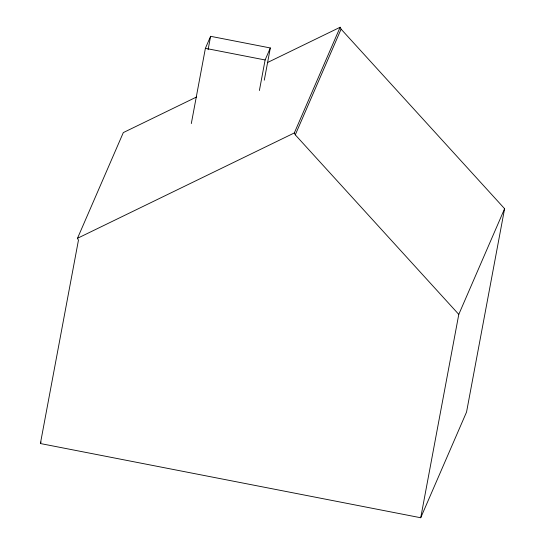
<?xml version="1.0" encoding="UTF-8"?>
<svg xmlns="http://www.w3.org/2000/svg" width="545" height="545" viewBox="0 0 545 545"><rect width="100%" height="100%" fill="white"/><g stroke="black" fill="none" stroke-linecap="round" stroke-linejoin="round"><path stroke-width="0.82" d="M267.609 62.491L340.135 27.25L341.095 29.144L504.602 208.701L466.547 412.054L420.726 517.75L40.398 443.535L78.453 240.181L77.492 238.288L123.313 132.592L196.602 96.983M191.309 123.579L205.39 48.321L210.602 36.311L270.32 47.96L264.291 80.17M208.095 49.69L210.602 36.311M259.393 90.531L265.115 59.97L270.32 47.96M420.726 517.75L458.788 314.397L504.602 208.701M40.398 443.535L41.073 441.981M77.492 238.288L294.32 132.946L340.135 27.25M458.788 314.397L295.281 134.833L341.095 29.144M205.39 48.321L265.115 59.97M294.32 132.946L295.281 134.833"/></g></svg>
